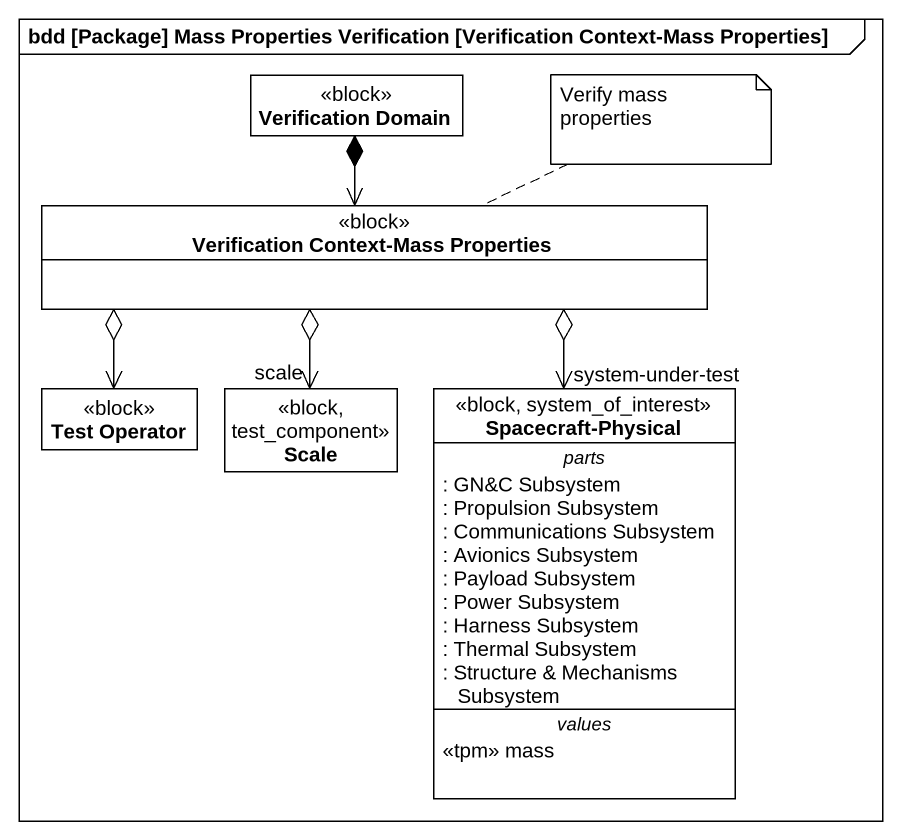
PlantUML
@startuml
mainframe bdd [Package] Mass Properties Verification [Verification Context-Mass Properties]
hide circle
hide empty members
class "Verification Domain" as Verification_Domain <<block>>
class "Verification Context-Mass Properties" as Verification_Context_Mass <<block>>
class "Test Operator" as Test_Operator <<block>>
class "Scale" as Scale_ <<block, test_component>>
class "Spacecraft-Physical" as Spacecraft_Physical <<block, system_of_interest>> {
  -- parts --
  : GN&C Subsystem
  : Propulsion Subsystem
  : Communications Subsystem
  : Avionics Subsystem
  : Payload Subsystem
  : Power Subsystem
  : Harness Subsystem
  : Thermal Subsystem
  : Structure & Mechanisms Subsystem
  -- values --
  <<tpm>> mass
}
Verification_Domain *--> Verification_Context_Mass
Verification_Context_Mass o--> Test_Operator
Verification_Context_Mass o--> "scale" Scale_
Verification_Context_Mass o--> "system-under-test" Spacecraft_Physical
note right of Verification_Context_Mass : Verify mass properties
@enduml
